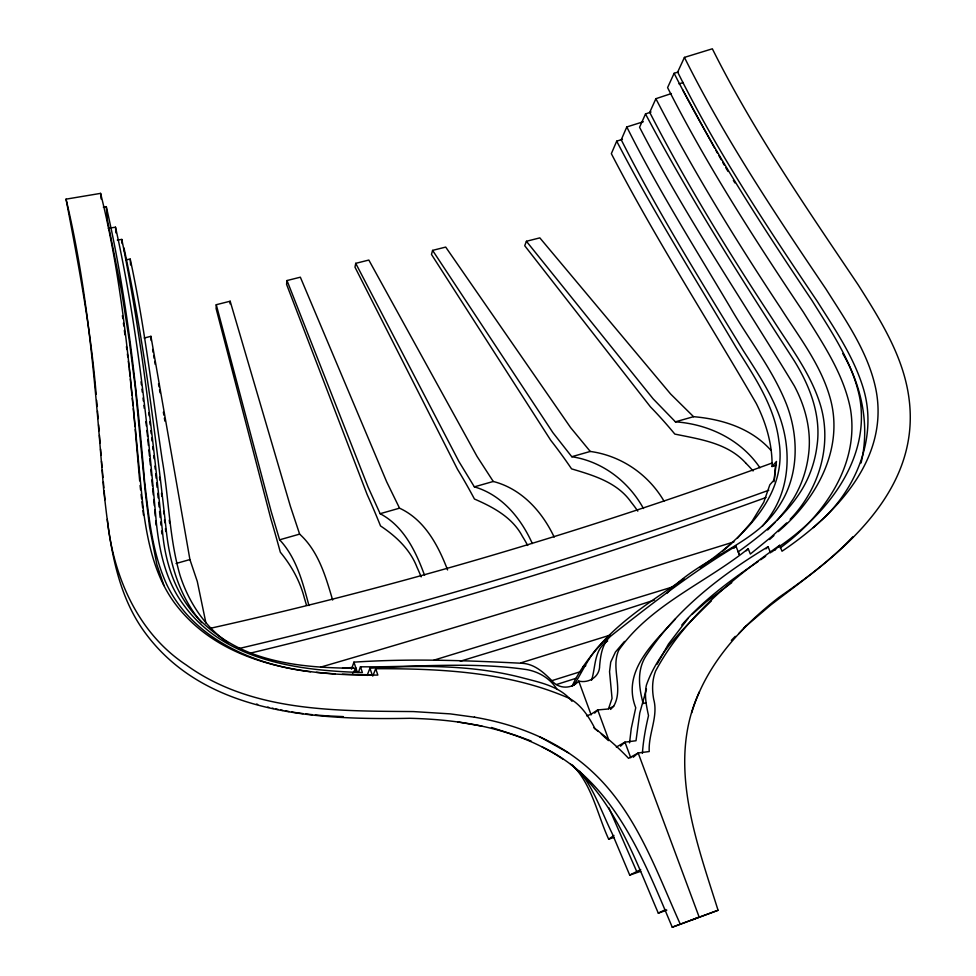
<?xml version="1.0" encoding="UTF-8"?>
<svg xmlns="http://www.w3.org/2000/svg" width="976" height="976" viewBox="0 0 976 976"><rect width="100%" height="100%" fill="white"/><g stroke="black" fill="none" stroke-linecap="round" stroke-linejoin="round"><path stroke-width="1.46" d="M332.633 600.057C325.716 576.499 318.469 551.159 299.632 534.116L290.36 506.215L230.165 301.218L216.269 304.707L216.123 308.611L270.95 519.208A303.341 28.048 79.1 0 1 280.319 552.196C291.409 565.653 299.986 581.001 304.353 597.983A88.853 9.711 79.3 0 1 306.464 605.169M775.432 466.467L774.041 481.741M230.031 303.829L230.165 301.218M642.403 753.374C643.257 740.638 645.587 728.035 648.515 715.628C646.356 705.66 644.197 695.278 646.405 685.115C658.275 651.187 686.518 625.579 711.455 600.789M629.557 742.87L631.265 728.474L635.742 707.759C621.492 671.403 653.53 643.013 675.465 618.955M447.581 569.947C438.163 545.328 424.609 519.732 399.538 508.167L386.655 481.778L300.352 277.196L287.005 280.539L286.566 284.333L367.183 494.637A296.289 46.47 75.2 0 1 380.518 525.93C396.097 536.324 410.164 549.439 417.033 567.337A86.498 15.982 75.5 0 1 421.181 576.889M861.064 462.978C870.019 425.829 861.906 386.24 842.776 353.58M554.173 537.093C542.083 511.461 521.526 488.695 493.27 481.473L477.032 456.402L368.83 260.055L355.728 263.337L354.983 267.18L457.451 469.212A292.373 63.489 71.4 0 1 474.446 499.017C493.307 507.227 512.437 517.402 522.441 536.41A85.205 21.74 71.8 0 1 527.711 545.474M699.438 691.764C666.388 762.768 696.278 840.873 718.055 910.279L672.244 927.2C643.513 859.051 613.477 781.02 542.192 746.933M663.973 501.066C648.308 474.275 621.078 455.646 590.26 451.449L570.631 427.622L445.703 247.087L432.588 250.381L431.465 254.419L550.842 440.444A291.08 80.898 67.4 0 1 571.558 468.858C593.542 475.422 617.271 482.303 631.155 502.201A84.802 27.67 67.8 0 1 637.804 511.131M610.549 709.418L613.684 706.221C623.871 688.544 610.488 668.279 618.76 650.187C650.248 604.961 706.234 582.538 748.202 548.695L750.337 554.051L771.284 536.971L786.656 522.929M646.466 689.032L639.756 712.992L636.01 740.735L624.957 742.15L616.332 747.067M608.548 708.698L612.037 698.401L609.549 671.647L610.72 662.106L615.417 652.053L624.506 641.415M351.47 669.182L353.922 662.155C410.03 658.397 466.089 660.447 522.136 663.29C534.384 663.936 543.73 672.452 551.867 680.711C558.784 689.178 571.643 689.202 578.744 681.089C588.87 683.493 599.764 676.758 599.654 665.681C600.618 654.811 602.338 642.794 611.488 635.51C651.59 603.815 692.008 572.522 735.941 546.133L739.296 554.575L738.21 551.855C762.146 534.531 785.875 515.535 801.601 490.111A135.749 122.268 32.6 0 0 817.071 445.337C821.316 415.142 809.726 385.605 794 360.412C741.931 279.856 690.483 198.775 645.514 113.972L651.041 111.996M354.483 672.452L355.984 668.279C321.25 668.011 285.822 665.961 252.918 653.92A143.423 135.408 10.2 0 1 204.777 624.616C179.377 602.521 166.75 569.728 163.016 536.922C152.89 437.309 141.837 337.635 121.805 239.425L117.327 240.047M358.399 672.452L360.473 666.791C415.776 667.34 471.664 661.508 526.625 669.585C538.898 671.732 550.22 678.54 556.906 689.178M691.655 712.883C705.794 665.144 740.589 626.934 779.275 597.129C845.301 551.501 920.551 488.976 909.107 399.269C903.861 357.021 880.474 320.079 858.185 284.858C806.566 208.12 753.777 131.699 712.346 48.8L684.432 57.389L677.673 72.09C717.445 152.317 767.173 227.03 817.132 301.157C834.651 328.875 853.634 356.521 863.272 388.216C877.851 436.028 856.891 488.183 820.938 520.806M770.833 450.229C751.252 428.196 722.094 419.131 693.558 416.679L670.61 393.999L539.826 237.876L526.406 241.279L524.722 245.72L650.48 406.907A292.361 98.942 63.5 0 1 674.819 434.076C700.012 439.31 727.864 442.982 746.042 463.368M591.541 680.235C595.872 666.828 593.774 649.516 607.645 640.988M367.11 675.465L369.928 668.206C420.619 665.229 472.238 664.766 521.745 677.649C539.472 682.334 559.895 686.079 571.997 701.305M372.747 676.087L375.699 668.719C440.908 668.499 508.911 671.878 569.435 698.413C581.379 705.014 588.894 716.811 594.982 728.621C606.913 737.624 618.284 747.445 628.556 758.34L638.182 752.972L649.223 751.544C648.223 733.842 658.495 716.555 653.7 699.304C651.968 689.873 652.078 680.04 655.616 671.024C683.712 618.369 731.634 579.219 779.641 545.328L782.02 551.22C835.127 515.377 889.892 459.037 875.838 389.107C868.176 352.116 845.838 320.604 826.086 289.225C775.359 214.195 724.863 138.592 684.432 57.389M622.444 139.287L616.71 141.166L611.342 153.659C655.604 239.193 707.954 320.213 756.254 403.43C766.075 422.937 772.492 444.531 772.053 466.516L776.335 465.259M643.355 121.732L626.799 126.953L621.236 139.775C657.946 212.341 701.085 281.405 743.383 350.774C756.461 371.185 770.101 391.559 778.775 414.336C790.67 445.715 790.804 482.766 772.772 511.912A123.671 112.167 32.9 0 1 762.427 526.137M645.514 113.972L639.573 127.27C685.64 216.696 742.321 299.925 794.281 385.837C805.529 406.833 811.69 430.928 808.518 454.779A133.895 120.89 32.7 0 1 793.183 499.029L786.046 509.57L777.274 520.184M671.415 93.55L655.884 98.698L649.723 112.362C686.482 183.878 728.584 252.491 772.858 319.579C790.292 347.127 810.995 373.674 820.523 405.357C832.394 445.422 818.852 489.671 790.157 519.281M678.454 71.895L674.123 73.298L667.584 87.608C707.124 165.774 754.741 239.474 803.419 312.198C822.231 342.674 843.593 373.344 850.486 409.188C859.734 464.881 823.39 516.633 780.19 547.914M572.143 686.128C580.513 667.596 593.652 651.639 607.694 637.133M657.007 664.29L668.523 643.977L688.141 618.369M352.775 673.22L355.984 668.279M573.668 685.518C582.196 672.135 588.528 656.921 599.801 645.185C623.566 618.101 654.615 599.105 683.956 578.756M772.053 466.516L776.457 461.428L774.249 479.826L769.844 484.791L763.805 502.14L751.679 521.916L737.344 538.313M734.025 548.207L735.941 546.133M746.213 550.793L748.202 548.695M594.689 713.127L597.715 709.942L608.182 708.991L613.684 706.221M778.25 531.603C817.254 498.59 845.472 446.91 829.295 395.17C819.584 363.096 798.575 336.232 780.861 308.343C735.941 240.486 693.204 171.068 655.884 98.698M681.748 625.055C703.696 599.874 730.719 580.037 758.254 561.444M731.353 640.39L735.282 636.34M738.673 633.766L746.603 625.567M667.279 593.042C692.801 565.128 729.963 552.867 758.742 529.114A125.343 113.423 32.8 0 0 780.715 503.372C798.941 473.872 798.734 436.382 786.644 404.662C772.87 369.611 748.958 339.929 730.316 307.501C694.936 247.843 657.836 189.063 626.799 126.953M765.965 548.866L768.075 546.706L770.54 552.843M767.661 529.968L775.139 522.355M852.865 536.788C828.368 562.957 798.673 583.367 770.467 605.23L743.663 628.093M774.785 550.208L779.641 545.328M604.4 641.073L609.475 636.328M769.576 539.533L773.919 535.568M620.516 746.201L624.957 742.15L630.74 757.754M813.374 527.662L819.852 521.782M692.069 614.368L706.173 601.863L731.744 582.648M722.777 551.062L731.658 543.315M633.192 757.266L638.182 752.972L699.121 916.989L690.947 920.368M717.067 555.734L719.361 553.88M699.938 567.605C741.052 539.033 788.279 496.613 778.897 440.957C774.639 406.089 754.155 376.321 736.014 347.31C695.546 279.014 653.249 211.694 616.71 141.166M771.687 552.001L775.164 549.476M778.641 546.938C826.611 514.62 870.153 460.025 859.917 398.781C852.865 362.474 831.174 331.437 812.056 300.584C762.646 226.993 714.298 152.415 674.123 73.298M572.57 765.184C592.31 785.448 597.239 814.35 608.67 839.201L613.941 835.419M760.707 559.724L765.623 556.283M768.075 546.706C721.252 574.937 676.6 609.219 646.307 655.445C636.657 669.841 638.89 687.787 643.184 703.574L646.063 702.647M579.768 771.284C594.323 789.877 601.826 812.41 612.111 833.37L629.715 875.106L640.695 869.567M570.533 764.074C615.685 802.15 635.657 860.637 658.3 913.146L665.754 909.522M672.244 927.2L718.055 910.279M772.199 462.978C588.589 529.956 400.88 585.832 210.084 628.349M768.807 490.233C595.299 552.977 418.375 606.389 238.73 648.589M766.038 497.492C596.885 558.845 424.499 611.415 249.49 653.334M658.3 913.146L666.815 910.157M629.715 875.106L640.756 871.3M608.67 839.201L614.087 837.371M654.506 600.033L555.564 632.18L460.306 661.216M678.991 83.899L683.273 82.509M576.377 678.186L556.601 684.493M551.147 680.894L580.988 671.512M582.904 666.681L585.783 665.778M520.781 662.887L609.902 635.193M434.015 660.118L673.464 586.674M320.555 667.157C458.793 626.824 596.47 584.648 733.989 541.875M586.649 715.847L591.053 714.261L597.715 709.942L608.487 739.21M176.046 563.494L189.917 559.565L150.938 336.317L144.167 338.025M526.406 241.279L653.164 398.879L675.416 421.827L693.558 416.679M216.269 304.707L271.194 511.595L279.624 539.813L299.632 534.116M432.588 250.381L552.867 432.612L571.777 456.707L590.26 451.449M287.005 280.539L368.05 487L380.14 513.693L399.538 508.167M355.728 263.337L458.891 461.502L474.36 486.853L493.27 481.473M96.16 394.341C90.792 328.607 78.312 263.776 66.039 199.153L100.601 193.37C126.538 297.497 132.077 405.003 143.521 511.278C147.949 543.376 155.099 576.523 174.68 603.119C221.345 665.559 305.415 675.88 377.846 675.075L375.699 668.719M125.733 259.823L130.211 259.091C144.594 325.472 152.232 393.023 162.26 460.135C168.958 498.358 169.19 537.776 179.987 575.206C188.539 601.887 204.728 626.702 227.969 642.769M103.31 207.107L106.274 206.631C127.148 297.119 136.823 389.68 144.655 482.059C148.852 516.841 152.073 552.721 166.945 584.941C193.041 638.755 253.931 665.046 310.539 671.781M108.287 228.311L115.497 227.188C137.067 324.203 147.51 423.194 156.282 522.05C159.332 551.428 165.896 581.696 184.196 605.632C224.846 661.13 298.595 670.597 362.401 672.537L360.473 666.791M342.552 668.243L352.946 667.438M343.284 716.616L326.582 715.847M335.244 673.94L316.37 672.33M342.356 674.233L372.161 674.806L369.928 668.206M325.13 715.75L315.224 714.957M312.479 714.7L305.744 713.956M562.652 758.962C517.805 728.926 462.917 719.58 409.883 718.299C315.821 720.081 202.788 714.676 143.021 629.849C114.46 589.028 109.19 537.764 103.676 489.684C95.624 392.376 88.889 294.386 66.039 199.153M303.109 713.639L297.912 712.931M296.631 712.748L291.58 711.968M474.702 717.238L450.241 713.883L413.434 711.577C336.415 710.882 251.637 712.334 186.245 664.973C137.445 632.887 113.216 575.791 107.287 519.403M457.829 721.947L481.937 726.107M675.416 421.827C708.71 424.17 740.955 439.676 759.938 467.772M289.091 711.553L285.395 710.906M474.409 717.177C517.219 724.436 559.358 741.162 591.505 771.003C635.925 811.544 656.031 870.336 680.077 923.735M282.967 710.455L280.563 709.979M278.184 709.491L275.818 708.991M272.316 708.21L273.487 708.478M267.729 707.112L268.864 707.393M571.777 456.707C602.521 461.416 628.593 481.522 643.465 508.508M256.578 704.086L257.676 704.404M491.453 727.486L517.109 735.843M518.5 736.355L531.115 741.004M474.36 486.853C501.908 494.856 520.94 518.232 532.323 543.534M539.496 736.66L568.593 752.911M380.14 513.693C403.735 526.149 415.825 551.33 424.56 575.303M593.884 727.803L598.129 731.366M601.301 734.05L608.438 740.613M279.624 539.813C296.472 557.784 302.706 582.428 308.965 605.559M201.642 622.664C179.572 596.946 169.739 563.335 166.237 530.188C155.623 435.686 144.07 341.027 123.989 248.002L124.196 251.027M725.741 167.628L728.035 171.447M733.366 180.353L734.891 182.902M714.469 147.864L682.7 89.804M715.969 150.499L717.47 153.147M718.97 155.782L721.227 159.747M722.728 162.394L724.229 165.029M636.498 871.019L608.829 807.713M163.956 585.588L156.892 564.714L149.548 526.979L145.278 492.038L135.274 387.399L129.174 339.88L121.878 292.763L107.421 220.137L106.274 206.631M189.917 559.565L197.298 581.476L205.936 623.091M578.744 681.089L591.139 714.871M353.922 662.155L357.399 672.488M152.646 349.457L153.159 352.434M153.671 355.423L154.171 358.412M154.684 361.401L155.196 364.39M158.515 383.8L159.015 386.789M159.527 389.766L160.04 392.755M163.358 412.165L163.858 415.154M164.371 418.143L164.883 421.132M122.378 315.687L122.842 318.652M123.415 323.056L123.793 325.996M124.355 330.413L124.928 334.817M126.441 346.578L126.819 349.518M127.392 353.934L127.771 356.862M128.332 361.279L129.088 367.159M141.044 381.823L141.398 384.764M141.935 389.18L142.289 392.132M143.008 398.025L143.362 400.977M143.899 405.394L144.265 408.334M145.863 421.595L146.4 426.024M169.263 520.037L169.617 522.99M159.552 477.166L159.905 480.107M161.491 493.356L161.845 496.296M161.589 531.042L161.943 533.982M148.816 412.885L149.157 415.837M149.828 421.754L150.17 424.706M150.853 430.623L151.182 433.588M151.695 438.017L152.036 440.981M152.72 446.898L153.049 449.851M153.732 455.768L154.074 458.72M140.068 485.45L140.581 489.891M141.093 494.344L141.605 498.785M141.947 501.749L142.63 507.679M142.972 510.643L143.484 515.084M163.602 511.009L163.907 513.937M164.517 519.805L164.822 522.733M165.444 528.589L165.749 531.517M154.916 466.113L155.233 469.139M155.696 473.677L156.148 478.216M156.611 482.742L157.075 487.28M157.697 493.331L158.161 497.858M158.612 502.396L159.076 506.934M159.539 511.473L160.162 517.512M160.625 522.05L160.93 525.076M129.283 368.623L130.015 376.041M130.308 379.005L131.931 395.304M132.236 398.269L132.968 405.687M133.261 408.651L134.969 426.549M146.937 430.44L147.535 436.443M147.827 439.432L148.425 445.434M148.864 449.936L149.462 455.938M149.755 458.94L150.353 464.942M150.792 469.432L151.39 475.434M151.829 479.936L152.427 485.938M152.72 488.939L153.293 494.978M153.72 499.505L154.293 505.544M154.72 510.07L155.294 516.109M155.721 520.635L156.148 525.161M100.601 193.37L101.101 198.933M101.516 461.148L102.041 467.089M102.309 470.054L102.968 477.484M103.358 481.937L103.883 487.878M104.151 490.843L104.932 499.749M135.225 429.562L139.678 480.924M96.648 400.416L97.136 406.492M97.502 411.042L98.112 418.631M98.588 424.706L99.076 430.782M99.442 435.333L100.052 442.933M100.54 449.009L101.028 455.072M115.497 227.188L115.937 232.91M121.805 239.425L122.098 243.597M130.211 259.091L130.577 264.972M150.938 336.317L151.121 340.49M746.042 463.368A85.278 33.879 63.8 0 1 753.069 470.969"/></g></svg>
